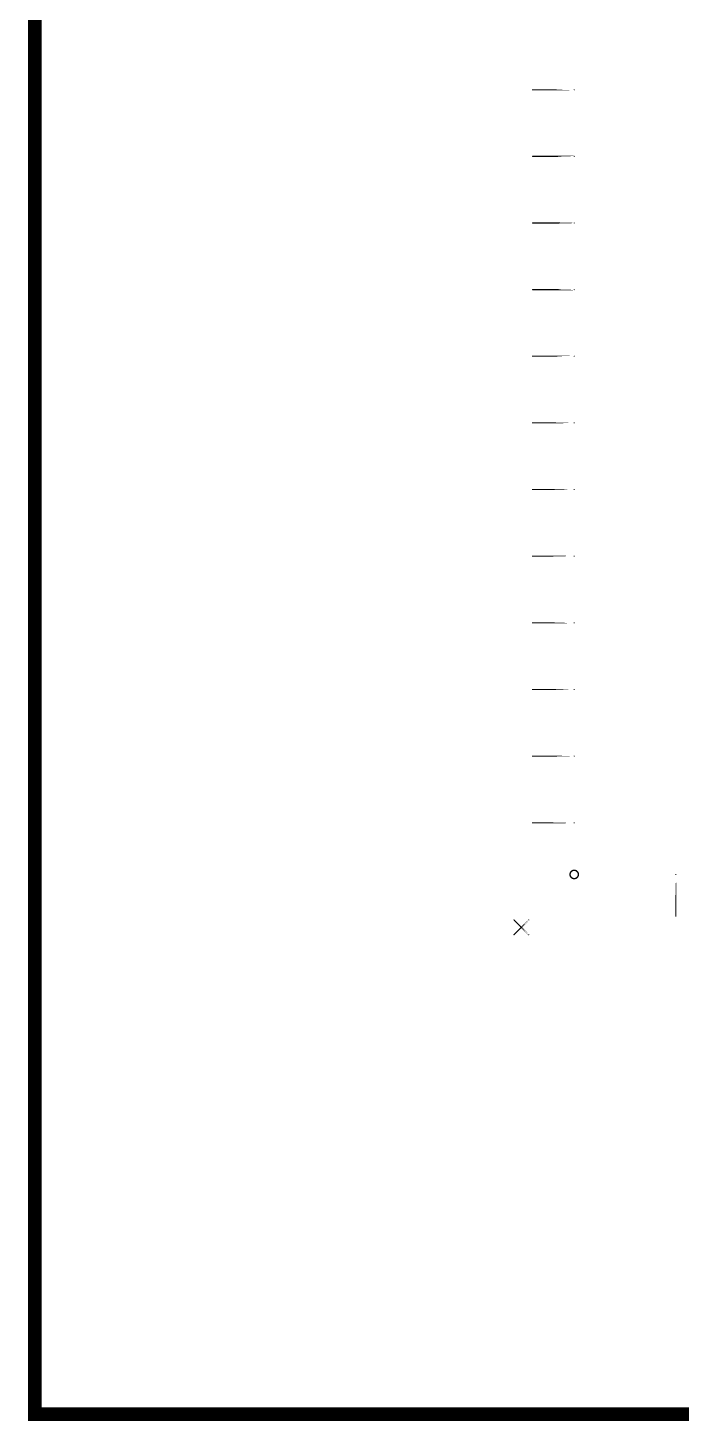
# Model space of a CAD drawing. Extents: x -100 to 100, y -100 to 100.
# Drawn here: x -100.5 to -53.5, y -100.5 to -0.3 of the extents above; entities that cross this region are included whole.
import ezdxf

# ---------------------------------------------------------------- set-up
doc = ezdxf.new("R2010")
doc.units = 0
doc.layers.get('0').update_dxf_attribs({"linetype": 'continuous'})
doc.layers.add('L10', color=7, linetype='continuous')

# ---------------------------------------------------------------- blocks, each defined once
blk = doc.blocks.new('cutlineendpoint')
at = {"const_width": 0.04}
blk.add_lwpolyline([(-0.02, 0, 1), (0.02, 0, 1)], format="xyb", close=True, dxfattribs=at)

msp = doc.modelspace()

# ---------------------------------------------------------------- linework, layer by layer
at = {"layer": 'L10'}
for points, const_width in [([(-100, 100), (100, 100), (100, -100), (-100, -100)], 1), ([(-61.2, -4.79), (-64.2, -4.79)], 0.08), ([(-61.2, -9.58), (-64.2, -9.58)], 0.08), ([(-61.2, -14.37), (-64.2, -14.37)], 0.08), ([(-61.2, -19.16), (-64.2, -19.16)], 0.08), ([(-61.2, -23.95), (-64.2, -23.95)], 0.08), ([(-61.2, -28.74), (-64.2, -28.74)], 0.08), ([(-61.2, -33.53), (-64.2, -33.53)], 0.08), ([(-61.2, -38.32), (-64.2, -38.32)], 0.08), ([(-61.2, -43.11), (-64.2, -43.11)], 0.08), ([(-61.2, -47.9), (-64.2, -47.9)], 0.08), ([(-61.2, -52.69), (-64.2, -52.69)], 0.08), ([(-61.2, -57.49), (-64.2, -57.49)], 0.08), ([(-53.89, -61.2), (-53.89, -64.2)], 0.08), ([(-64.47, -64.47), (-65.53, -65.53)], 0.08), ([(-64.47, -65.53), (-65.53, -64.47)], 0.08)]:
    msp.add_lwpolyline(points, close=True, dxfattribs=dict(at, const_width=const_width))
at = {"layer": 'L10', "const_width": 0.1}
msp.add_lwpolyline([(-61.5, -61.2, 1), (-60.9, -61.2, 1)], format="xyb", close=True, dxfattribs=at)

# ---------------------------------------------------------------- block references
at = {"layer": 'L10'}
for p in [(-64.2, -4.79), (-61.2, -4.79), (-64.2, -9.58), (-61.2, -9.58), (-64.2, -14.37), (-61.2, -14.37), (-64.2, -19.16), (-61.2, -19.16), (-64.2, -23.95), (-61.2, -23.95), (-64.2, -28.74), (-61.2, -28.74), (-64.2, -33.53), (-61.2, -33.53), (-64.2, -38.32), (-61.2, -38.32), (-64.2, -43.11), (-61.2, -43.11), (-64.2, -47.9), (-61.2, -47.9), (-64.2, -52.69), (-61.2, -52.69), (-64.2, -57.49), (-61.2, -57.49), (-53.89, -61.2), (-65.53, -64.47), (-64.47, -64.47), (-53.89, -64.2), (-65.53, -65.53), (-64.47, -65.53)]:
    msp.add_blockref('cutlineendpoint', p, dxfattribs=at)

doc.saveas('drawing.dxf')
